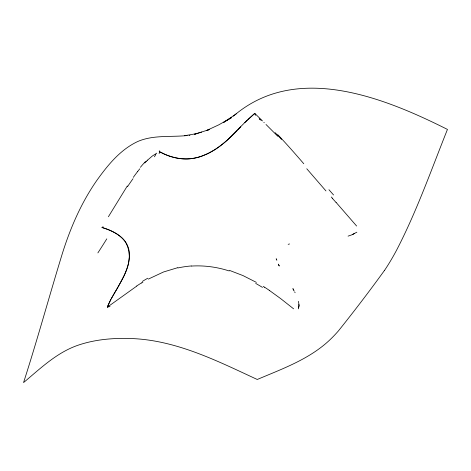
<?xml version="1.0" encoding="UTF-8"?>
<svg xmlns="http://www.w3.org/2000/svg" width="471" height="471" viewBox="0 0 471 471"><rect width="100%" height="100%" fill="white"/><g stroke="black" fill="none" stroke-linecap="round" stroke-linejoin="round"><path stroke-width="0.71" d="M298.502 308.882L299.038 305.073L298.467 301.316M298.455 307.846L299.026 305.838L298.808 304.507M110.832 299.491L107.311 307.169A278.95 213.063 -9.3 0 1 110.026 306.503M111.215 298.808L113.187 295.405M117.956 287.257L123.785 276.241A130.979 100.04 -9.3 0 0 124.738 274.146A105.71 80.741 -9.3 0 0 126.976 268.494A78.728 60.135 -9.3 0 0 128.601 262.753L129.407 256.966L129.142 251.226A38.575 29.467 -9.3 0 0 127.553 245.703A35.702 27.265 -9.3 0 0 125.109 241.446C120.688 235.641 114.188 231.956 107.506 229.342A67.912 51.875 -9.3 0 0 101.983 227.475A159.675 121.96 -9.3 0 0 103.078 226.734M117.562 287.94L115.583 291.337M113.588 294.728L115.183 292.014M108.389 216.754L127.311 185.974M384.542 270.336C369.711 290.89 354.298 311.066 338.466 330.854A118.804 50.844 -68.7 0 1 324.36 344.731C304.702 360.904 280.392 369.653 257.254 379.479C216.913 360.804 175.53 339.774 130.137 338.502C112.398 337.937 94.347 339.556 77.503 345.414C56.538 352.767 40.241 368.593 23.55 382.582C37.386 339.662 49.261 296.153 62.496 253.057C70.568 227.464 81.401 202.53 96.802 180.452C107.771 165.127 120.317 149.613 137.779 141.488C153.358 134.741 170.726 137.285 187.181 135.536M133.293 177.361L135.677 174.105A38.822 5.346 -57.4 0 1 137.544 171.656M137.538 171.662L139.775 168.836M144.809 162.984L146.198 161.512M247.151 120.182L227.57 139.869A130.979 100.04 -9.3 0 1 225.638 141.565A105.71 80.741 -9.3 0 1 220.251 145.922A78.728 60.135 -9.3 0 1 214.452 149.943L208.164 153.475L201.37 156.319A38.575 29.467 -9.3 0 1 194.134 158.215A35.702 27.265 -9.3 0 1 187.917 158.91C179.922 159.18 171.98 157.414 164.667 154.223A67.912 51.875 -9.3 0 1 159.616 151.744A159.675 121.96 -9.3 0 1 159.116 153.587M240.769 126.829L237.873 129.849M237.284 130.455C224.025 144.22 207.894 157.838 187.917 158.91A36.909 28.195 -9.3 0 1 181.735 158.774A41.513 31.71 -9.3 0 1 175.742 157.862A49.114 37.509 -9.3 0 1 170.043 156.295M244.82 122.595L254.805 113.364L262.477 120.941M247.746 119.587L254.805 113.364A278.95 213.063 -9.3 0 0 255.429 115.36M147.517 160.187L152.286 156.042L156.79 153.157M233.38 116.143C295.976 62.172 383.547 97.356 447.45 129.419C431.224 170.007 416.7 211.473 396.5 250.337A117.615 50.338 -68.7 0 1 384.548 270.366M354.71 233.351L352.726 234.523L348.075 236.136M236.242 113.87L223.578 122.442L231.685 117.526L218.774 124.844L206.504 130.532L209.254 129.602L194.564 134.247L201.629 132.08M136.826 286.056L107.311 307.169C115.271 286.704 138.762 264.437 125.109 241.446A36.909 28.195 -9.3 0 0 121.712 237.643A41.513 31.71 -9.3 0 0 117.514 234.37A49.114 37.509 -9.3 0 0 112.722 231.62A61.566 47.023 -9.3 0 0 107.5 229.342L101.983 227.475M356.859 232.197L352.249 234.576M141.588 283L142.872 282.223M148.336 279.097L163.502 271.991L177.803 267.652M288.158 244.337L289.541 243.954M196.743 133.611L184.414 135.73M189.024 135.389L189.948 135.312M229.448 270.372L242.995 275.588L256.383 282.382M159.616 151.744L164.667 154.223A61.566 47.023 -9.3 0 0 170.037 156.307M263.23 286.427L264.508 287.222M269.235 290.319L280.716 298.643L293.61 308.829M266.003 124.479L277.778 136.278M263.848 122.348L264.243 122.743M336.117 202.43L356.624 226.027M331.29 196.996L332.296 198.138M325.967 190.943L306.768 168.765M293.657 290.001L292.891 288.641L294.175 291.084M294.758 292.055L295.105 292.744M279.126 265.838L278.438 264.455M278.367 264.119L279.262 265.98M276.177 258.767L276.395 259.497M276.489 259.026L276.836 260.333M155.866 154.37A179.215 14.554 -46 0 1 154.429 156.796M260.08 119.716A168.341 9.655 35.7 0 1 259.18 118.621M259.874 119.51A188.842 7.671 38.5 0 1 261.205 120.27M275.082 132.628A86.093 5.67 51.1 0 1 281.599 139.451M277.79 134.694A84.38 4.545 50.4 0 1 303.783 163.749M333.545 194.953A184.809 19.246 48.6 0 1 328.952 189.725M336.076 202.501A154.553 23.397 48.5 0 1 332.238 198.197M136.755 285.956A168.341 150.726 40.8 0 1 141.512 282.888M142.301 281.446A188.842 167.676 34.7 0 1 147.747 278.237M177.932 267.958A86.093 69.649 13.3 0 1 191.414 265.95M191.432 266.068A84.38 69.031 14 0 1 229.224 270.972M255.7 283.418A184.809 166.104 10.8 0 1 262.512 287.416M264.525 287.192A154.553 141.742 8.3 0 1 269.253 290.295M106.793 238.862A184.414 32.299 -62.2 0 1 97.874 252.909M159.174 151.132A199.998 11.104 -39.7 0 1 159.716 150.885M146.234 161.435A60.17 9.502 -58.6 0 1 147.553 160.111M140.387 167.311A50.156 7.771 -58.3 0 1 145.486 161.553M127.453 186.751A50.156 7.036 -57.4 0 1 133.016 178.697"/></g></svg>
